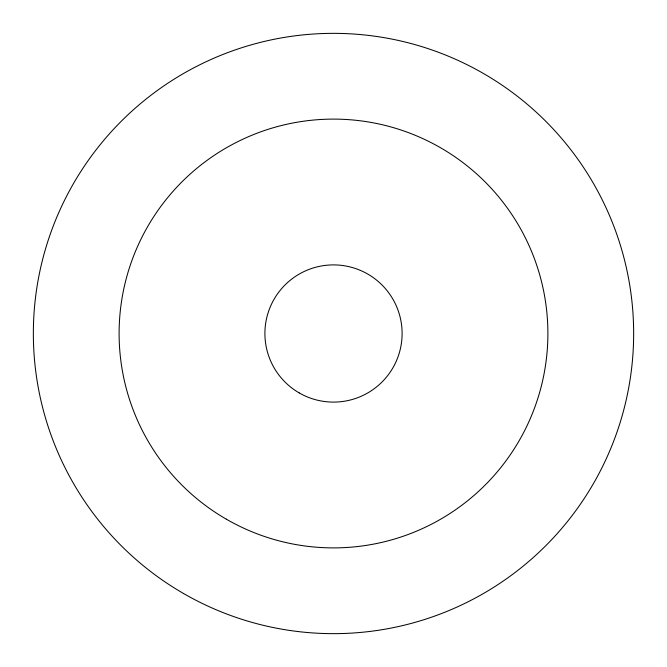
<?xml version="1.0" encoding="UTF-8"?>
<svg xmlns="http://www.w3.org/2000/svg" width="667" height="667" viewBox="0 0 667 667"><rect width="100%" height="100%" fill="white"/><g stroke="black" fill="none" stroke-linecap="round" stroke-linejoin="round"><path stroke-width="1" d="M299.2 392.913A68.609 68.609 0 0 0 402.109 333.5A68.609 68.609 0 0 0 299.2 274.087A68.609 68.609 0 0 0 299.2 392.913M183.425 593.438A300.15 300.15 0 0 0 633.65 333.5A300.15 300.15 0 0 0 183.425 73.562A300.15 300.15 0 0 0 183.425 593.438M226.305 519.168A214.39 214.39 0 0 0 547.89 333.5A214.39 214.39 0 0 0 226.305 147.832A214.39 214.39 0 0 0 226.305 519.168"/></g></svg>
